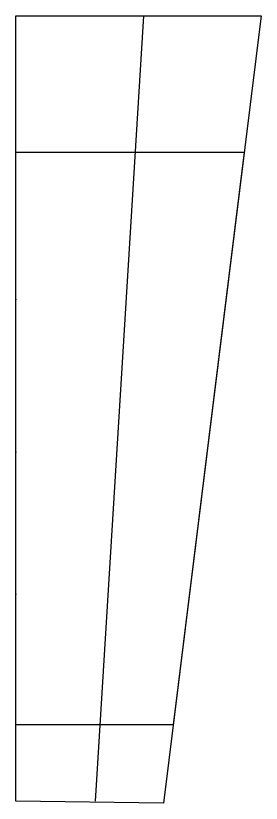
# Model space of a CAD drawing. Header units: millimetres. Extents: x -6564 to 404, y -3346 to 414.
# Drawn here: x -3049 to -2824, y -2469 to -1747 of the extents above; entities that cross this region are included whole.
import ezdxf

# ---------------------------------------------------------------- set-up
doc = ezdxf.new("R2010")
doc.units = ezdxf.units.MM
doc.layers.add('10', color=7, linetype='Continuous')
doc.layers.add('剖面线层', color=2, linetype='Continuous', lineweight=25)
doc.layers.add('细线层', color=4, linetype='Continuous', lineweight=25)

msp = doc.modelspace()

# ---------------------------------------------------------------- linework, layer by layer
at = {"layer": '10'}
for p in [(-3049.1355, -1871.81), (-3049.1355, -2006.81), (-3049.1355, -2146.81), (-3049.1355, -2276.81), (-3049.1355, -2396.81)]:
    msp.add_point(p, dxfattribs=at)
at = {"layer": '剖面线层'}
for p, q in [((-3049.1355, -2396.81), (-3049.1355, -1871.81)), ((-3049.1355, -1871.81), (-2839.8575, -1871.81)), ((-2839.8569, -1871.81), (-2905.0221, -2396.81)), ((-2905.0221, -2396.81), (-3049.1355, -2396.81))]:
    msp.add_line(p, q, dxfattribs=at)
at = {"layer": '细线层'}
for p, q in [((-3049.1355, -1746.81), (-2824.3422, -1746.81)), ((-3049.1355, -2466.5416), (-3049.1355, -1746.81)), ((-2932.2898, -1746.81), (-2976.4366, -2466.5416)), ((-2824.3422, -1746.81), (-2913.9256, -2468.5416)), ((-2913.9256, -2468.5416), (-3049.1355, -2466.5416))]:
    msp.add_line(p, q, dxfattribs=at)

doc.saveas('drawing.dxf')
